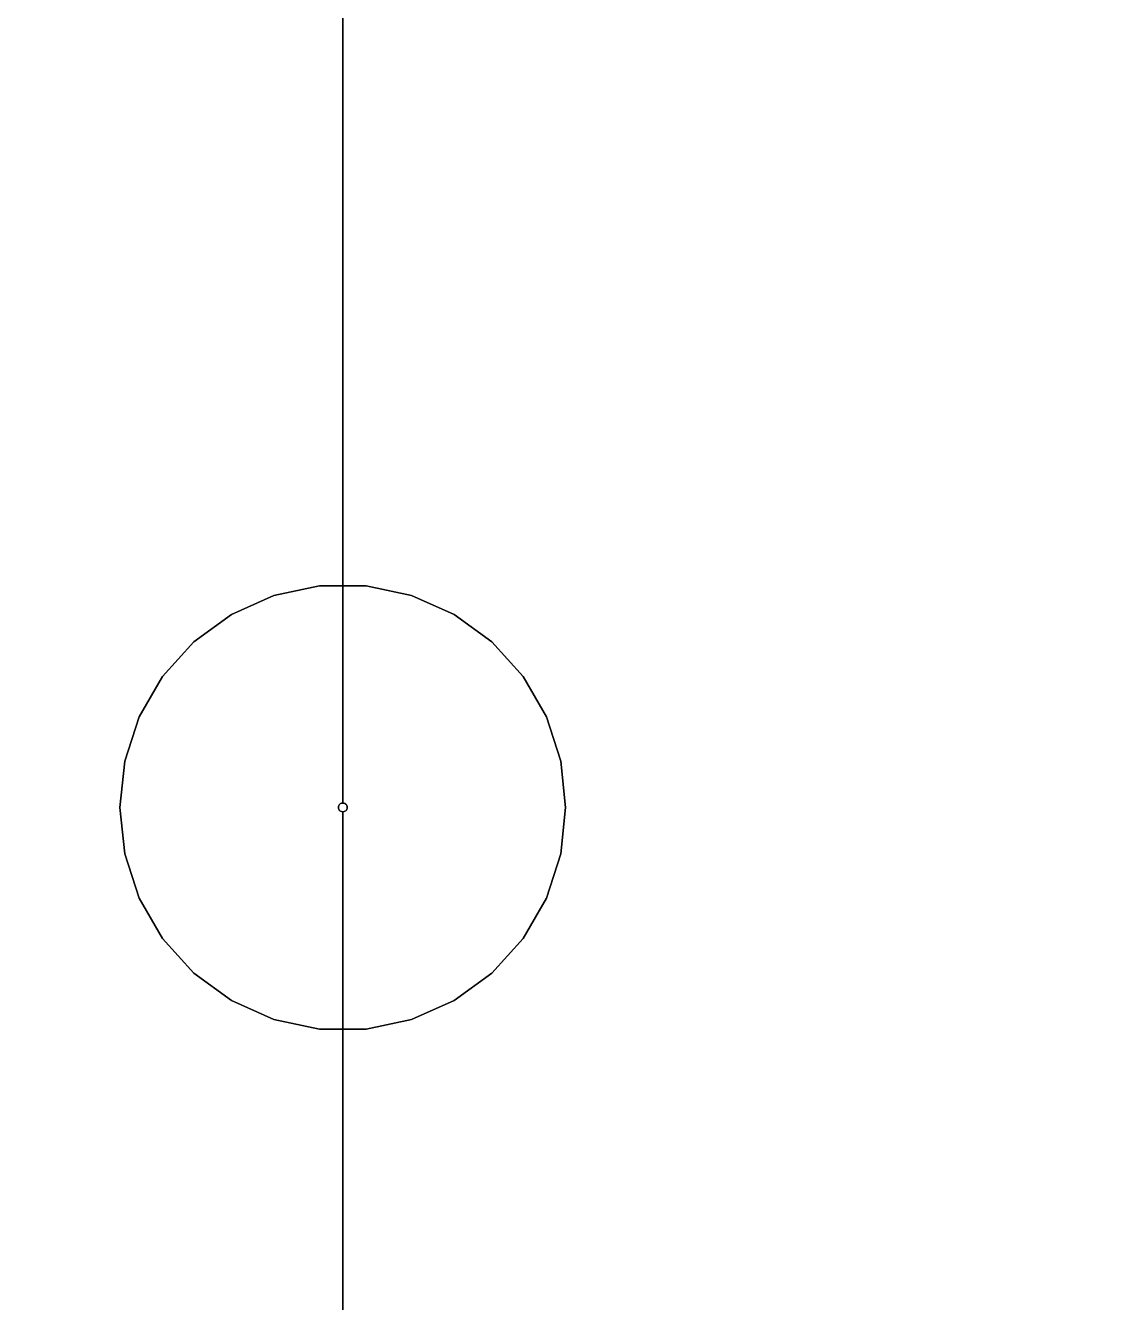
# Model space of a CAD drawing. Header units: millimetres. Extents: x 149919 to 150445, y 136651 to 136866.
# Drawn here: x 150305.1 to 150349.4, y 136738.3 to 136790.7 of the extents above; entities that cross this region are included whole.
import ezdxf

# ---------------------------------------------------------------- set-up
doc = ezdxf.new("R2010")
doc.units = ezdxf.units.MM
doc.header["$LTSCALE"] = 0.25
doc.layers.add('Wall', color=7, linetype='Continuous')

msp = doc.modelspace()

# ---------------------------------------------------------------- meshes
at = {"layer": 'Wall'}
mesh = msp.add_polyface(dxfattribs=at)
corners = [(150370.663, 136778.734), (150370.663, 136778.734, 0.2), (150370.663, 136724.574), (150370.663, 136724.574, 0.2), (150265.663, 136724.574), (150265.663, 136724.574, 0.2), (150265.663, 136792.574), (150265.663, 136792.574, 0.2), (150370.663, 136792.574), (150370.663, 136792.574, 0.2), (150370.663, 136778.734), (150370.663, 136778.734, 0.2)]
mesh.append_faces([[corners[k] for k in face] for face in [(0, 1, 3, 2), (2, 3, 5, 4), (4, 5, 7, 6), (6, 7, 9, 8), (8, 9, 11, 10)]], dxfattribs={"color": 7})
mesh = msp.add_polyface(dxfattribs=at)
corners = [(150318.163, 136758.754), (150318.163, 136758.754, 0.2), (150318.163, 136792.574), (150318.163, 136792.574, 0.2)]
mesh.append_faces([[corners[k] for k in face] for face in [(0, 1, 3, 2)]], dxfattribs={"color": 7})
mesh = msp.add_polyface(dxfattribs=at)
corners = [(150327.313, 136758.574), (150327.313, 136758.574, 0.2), (150327.113, 136760.477), (150327.113, 136760.477, 0.2), (150326.522, 136762.296), (150326.522, 136762.296, 0.2), (150325.566, 136763.953), (150325.566, 136763.953, 0.2), (150324.286, 136765.374), (150324.286, 136765.374, 0.2), (150322.738, 136766.499), (150322.738, 136766.499, 0.2), (150320.991, 136767.277), (150320.991, 136767.277, 0.2), (150319.12, 136767.674), (150319.12, 136767.674, 0.2), (150317.207, 136767.674), (150317.207, 136767.674, 0.2), (150315.336, 136767.277), (150315.336, 136767.277, 0.2), (150313.588, 136766.499), (150313.588, 136766.499, 0.2), (150312.041, 136765.374), (150312.041, 136765.374, 0.2), (150310.761, 136763.953), (150310.761, 136763.953, 0.2), (150309.805, 136762.296), (150309.805, 136762.296, 0.2), (150309.213, 136760.477), (150309.213, 136760.477, 0.2), (150309.013, 136758.574), (150309.013, 136758.574, 0.2), (150309.213, 136756.672), (150309.213, 136756.672, 0.2), (150309.805, 136754.853), (150309.805, 136754.853, 0.2), (150310.761, 136753.196), (150310.761, 136753.196, 0.2), (150312.041, 136751.775), (150312.041, 136751.775, 0.2), (150313.588, 136750.65), (150313.588, 136750.65, 0.2), (150315.336, 136749.872), (150315.336, 136749.872, 0.2), (150317.207, 136749.474), (150317.207, 136749.474, 0.2), (150319.12, 136749.474), (150319.12, 136749.474, 0.2), (150320.991, 136749.872), (150320.991, 136749.872, 0.2), (150322.738, 136750.65), (150322.738, 136750.65, 0.2), (150324.286, 136751.775), (150324.286, 136751.775, 0.2), (150325.566, 136753.196), (150325.566, 136753.196, 0.2), (150326.522, 136754.853), (150326.522, 136754.853, 0.2), (150327.113, 136756.672), (150327.113, 136756.672, 0.2), (150327.313, 136758.574), (150327.313, 136758.574, 0.2), (150327.313, 136758.574), (150327.313, 136758.574, 0.2)]
mesh.append_faces([[corners[k] for k in face] for face in [(0, 1, 3, 2), (2, 3, 5, 4), (4, 5, 7, 6), (6, 7, 9, 8), (8, 9, 11, 10), (10, 11, 13, 12), (12, 13, 15, 14), (14, 15, 17, 16), (16, 17, 19, 18), (18, 19, 21, 20), (20, 21, 23, 22), (22, 23, 25, 24), (24, 25, 27, 26), (26, 27, 29, 28), (28, 29, 31, 30), (30, 31, 33, 32), (32, 33, 35, 34), (34, 35, 37, 36), (36, 37, 39, 38), (38, 39, 41, 40), (40, 41, 43, 42), (42, 43, 45, 44), (44, 45, 47, 46), (46, 47, 49, 48), (48, 49, 51, 50), (50, 51, 53, 52), (52, 53, 55, 54), (54, 55, 57, 56), (56, 57, 59, 58), (58, 59, 61, 60), (60, 61, 63, 62)]], dxfattribs={"color": 7})
mesh = msp.add_polyface(dxfattribs=at)
corners = [(150327.313, 136758.574), (150327.313, 136758.574, 0.2), (150327.113, 136760.477), (150327.113, 136760.477, 0.2), (150326.522, 136762.296), (150326.522, 136762.296, 0.2), (150325.566, 136763.953), (150325.566, 136763.953, 0.2), (150324.286, 136765.374), (150324.286, 136765.374, 0.2), (150322.738, 136766.499), (150322.738, 136766.499, 0.2), (150320.991, 136767.277), (150320.991, 136767.277, 0.2), (150319.12, 136767.674), (150319.12, 136767.674, 0.2), (150317.207, 136767.674), (150317.207, 136767.674, 0.2), (150315.336, 136767.277), (150315.336, 136767.277, 0.2), (150313.588, 136766.499), (150313.588, 136766.499, 0.2), (150312.041, 136765.374), (150312.041, 136765.374, 0.2), (150310.761, 136763.953), (150310.761, 136763.953, 0.2), (150309.805, 136762.296), (150309.805, 136762.296, 0.2), (150309.213, 136760.477), (150309.213, 136760.477, 0.2), (150309.013, 136758.574), (150309.013, 136758.574, 0.2), (150309.213, 136756.672), (150309.213, 136756.672, 0.2), (150309.805, 136754.853), (150309.805, 136754.853, 0.2), (150310.761, 136753.196), (150310.761, 136753.196, 0.2), (150312.041, 136751.775), (150312.041, 136751.775, 0.2), (150313.588, 136750.65), (150313.588, 136750.65, 0.2), (150315.336, 136749.872), (150315.336, 136749.872, 0.2), (150317.207, 136749.474), (150317.207, 136749.474, 0.2), (150319.12, 136749.474), (150319.12, 136749.474, 0.2), (150320.991, 136749.872), (150320.991, 136749.872, 0.2), (150322.738, 136750.65), (150322.738, 136750.65, 0.2), (150324.286, 136751.775), (150324.286, 136751.775, 0.2), (150325.566, 136753.196), (150325.566, 136753.196, 0.2), (150326.522, 136754.853), (150326.522, 136754.853, 0.2), (150327.113, 136756.672), (150327.113, 136756.672, 0.2), (150327.313, 136758.574), (150327.313, 136758.574, 0.2), (150327.313, 136758.574), (150327.313, 136758.574, 0.2)]
mesh.append_faces([[corners[k] for k in face] for face in [(0, 1, 3, 2), (2, 3, 5, 4), (4, 5, 7, 6), (6, 7, 9, 8), (8, 9, 11, 10), (10, 11, 13, 12), (12, 13, 15, 14), (14, 15, 17, 16), (16, 17, 19, 18), (18, 19, 21, 20), (20, 21, 23, 22), (22, 23, 25, 24), (24, 25, 27, 26), (26, 27, 29, 28), (28, 29, 31, 30), (30, 31, 33, 32), (32, 33, 35, 34), (34, 35, 37, 36), (36, 37, 39, 38), (38, 39, 41, 40), (40, 41, 43, 42), (42, 43, 45, 44), (44, 45, 47, 46), (46, 47, 49, 48), (48, 49, 51, 50), (50, 51, 53, 52), (52, 53, 55, 54), (54, 55, 57, 56), (56, 57, 59, 58), (58, 59, 61, 60), (60, 61, 63, 62)]], dxfattribs={"color": 7})
mesh = msp.add_polyface(dxfattribs=at)
corners = [(150318.343, 136758.574), (150318.343, 136758.574, 0.2), (150318.34, 136758.612), (150318.34, 136758.612, 0.2), (150318.328, 136758.648), (150318.328, 136758.648, 0.2), (150318.31, 136758.68), (150318.31, 136758.68, 0.2), (150318.285, 136758.708), (150318.285, 136758.708, 0.2), (150318.253, 136758.73), (150318.253, 136758.73, 0.2), (150318.22, 136758.746), (150318.22, 136758.746, 0.2), (150318.182, 136758.754), (150318.182, 136758.754, 0.2), (150318.145, 136758.754), (150318.145, 136758.754, 0.2), (150318.108, 136758.746), (150318.108, 136758.746, 0.2), (150318.073, 136758.73), (150318.073, 136758.73, 0.2), (150318.043, 136758.708), (150318.043, 136758.708, 0.2), (150318.018, 136758.68), (150318.018, 136758.68, 0.2), (150318, 136758.648), (150318, 136758.648, 0.2), (150317.987, 136758.612), (150317.987, 136758.612, 0.2), (150317.983, 136758.574), (150317.983, 136758.574, 0.2), (150317.987, 136758.537), (150317.987, 136758.537, 0.2), (150318, 136758.501), (150318, 136758.501, 0.2), (150318.018, 136758.469), (150318.018, 136758.469, 0.2), (150318.043, 136758.441), (150318.043, 136758.441, 0.2), (150318.073, 136758.419), (150318.073, 136758.419, 0.2), (150318.108, 136758.403), (150318.108, 136758.403, 0.2), (150318.145, 136758.395), (150318.145, 136758.395, 0.2), (150318.182, 136758.395), (150318.182, 136758.395, 0.2), (150318.22, 136758.403), (150318.22, 136758.403, 0.2), (150318.253, 136758.419), (150318.253, 136758.419, 0.2), (150318.285, 136758.441), (150318.285, 136758.441, 0.2), (150318.31, 136758.469), (150318.31, 136758.469, 0.2), (150318.328, 136758.501), (150318.328, 136758.501, 0.2), (150318.34, 136758.537), (150318.34, 136758.537, 0.2), (150318.343, 136758.574), (150318.343, 136758.574, 0.2), (150318.343, 136758.574), (150318.343, 136758.574, 0.2)]
mesh.append_faces([[corners[k] for k in face] for face in [(0, 1, 3, 2), (2, 3, 5, 4), (4, 5, 7, 6), (6, 7, 9, 8), (8, 9, 11, 10), (10, 11, 13, 12), (12, 13, 15, 14), (14, 15, 17, 16), (16, 17, 19, 18), (18, 19, 21, 20), (20, 21, 23, 22), (22, 23, 25, 24), (24, 25, 27, 26), (26, 27, 29, 28), (28, 29, 31, 30), (30, 31, 33, 32), (32, 33, 35, 34), (34, 35, 37, 36), (36, 37, 39, 38), (38, 39, 41, 40), (40, 41, 43, 42), (42, 43, 45, 44), (44, 45, 47, 46), (46, 47, 49, 48), (48, 49, 51, 50), (50, 51, 53, 52), (52, 53, 55, 54), (54, 55, 57, 56), (56, 57, 59, 58), (58, 59, 61, 60), (60, 61, 63, 62)]], dxfattribs={"color": 7})
mesh = msp.add_polyface(dxfattribs=at)
corners = [(150318.343, 136758.574), (150318.343, 136758.574, 0.2), (150318.34, 136758.612), (150318.34, 136758.612, 0.2), (150318.328, 136758.648), (150318.328, 136758.648, 0.2), (150318.31, 136758.68), (150318.31, 136758.68, 0.2), (150318.285, 136758.708), (150318.285, 136758.708, 0.2), (150318.253, 136758.73), (150318.253, 136758.73, 0.2), (150318.22, 136758.746), (150318.22, 136758.746, 0.2), (150318.182, 136758.754), (150318.182, 136758.754, 0.2), (150318.145, 136758.754), (150318.145, 136758.754, 0.2), (150318.108, 136758.746), (150318.108, 136758.746, 0.2), (150318.073, 136758.73), (150318.073, 136758.73, 0.2), (150318.043, 136758.708), (150318.043, 136758.708, 0.2), (150318.018, 136758.68), (150318.018, 136758.68, 0.2), (150318, 136758.648), (150318, 136758.648, 0.2), (150317.987, 136758.612), (150317.987, 136758.612, 0.2), (150317.983, 136758.574), (150317.983, 136758.574, 0.2), (150317.987, 136758.537), (150317.987, 136758.537, 0.2), (150318, 136758.501), (150318, 136758.501, 0.2), (150318.018, 136758.469), (150318.018, 136758.469, 0.2), (150318.043, 136758.441), (150318.043, 136758.441, 0.2), (150318.073, 136758.419), (150318.073, 136758.419, 0.2), (150318.108, 136758.403), (150318.108, 136758.403, 0.2), (150318.145, 136758.395), (150318.145, 136758.395, 0.2), (150318.182, 136758.395), (150318.182, 136758.395, 0.2), (150318.22, 136758.403), (150318.22, 136758.403, 0.2), (150318.253, 136758.419), (150318.253, 136758.419, 0.2), (150318.285, 136758.441), (150318.285, 136758.441, 0.2), (150318.31, 136758.469), (150318.31, 136758.469, 0.2), (150318.328, 136758.501), (150318.328, 136758.501, 0.2), (150318.34, 136758.537), (150318.34, 136758.537, 0.2), (150318.343, 136758.574), (150318.343, 136758.574, 0.2), (150318.343, 136758.574), (150318.343, 136758.574, 0.2)]
mesh.append_faces([[corners[k] for k in face] for face in [(0, 1, 3, 2), (2, 3, 5, 4), (4, 5, 7, 6), (6, 7, 9, 8), (8, 9, 11, 10), (10, 11, 13, 12), (12, 13, 15, 14), (14, 15, 17, 16), (16, 17, 19, 18), (18, 19, 21, 20), (20, 21, 23, 22), (22, 23, 25, 24), (24, 25, 27, 26), (26, 27, 29, 28), (28, 29, 31, 30), (30, 31, 33, 32), (32, 33, 35, 34), (34, 35, 37, 36), (36, 37, 39, 38), (38, 39, 41, 40), (40, 41, 43, 42), (42, 43, 45, 44), (44, 45, 47, 46), (46, 47, 49, 48), (48, 49, 51, 50), (50, 51, 53, 52), (52, 53, 55, 54), (54, 55, 57, 56), (56, 57, 59, 58), (58, 59, 61, 60), (60, 61, 63, 62)]], dxfattribs={"color": 7})
mesh = msp.add_polyface(dxfattribs=at)
corners = [(150318.163, 136724.574), (150318.163, 136724.574, 0.2), (150318.163, 136758.394), (150318.163, 136758.394, 0.2)]
mesh.append_faces([[corners[k] for k in face] for face in [(0, 1, 3, 2)]], dxfattribs={"color": 7})

doc.saveas('drawing.dxf')
